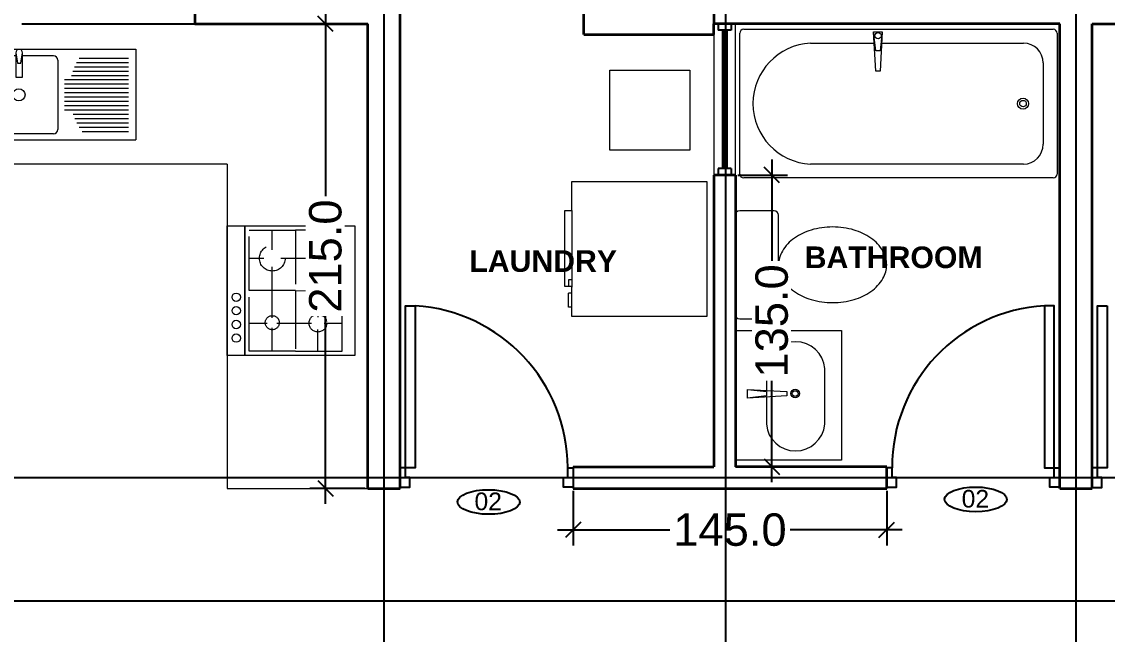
# Model space of a CAD drawing. Header units: millimetres. Extents: x -2099 to 4200, y -1874 to 1925.
# Drawn here: x -344 to 158, y 23 to 306 of the extents above; entities that cross this region are included whole.
import ezdxf

# ---------------------------------------------------------------- set-up
doc = ezdxf.new("R2010")
doc.units = ezdxf.units.MM
doc.linetypes.add('HIDDEN', pattern=[0.375, 0.25, -0.125])
for name, color, linetype, lineweight in [('A-DOOR-FULL', 4, 'Continuous', 25), ('A-FURN', 8, 'Continuous', 18), ('A-GLAZ-FULL', 4, 'Continuous', 25), ('A-WALL-FULL', 7, 'Continuous', 35), ('A-WALL-FULL-EXTR', 7, 'Continuous', 35), ('A-WALL-FULL-INTR', 7, 'Continuous', 35)]:
    doc.layers.add(name, color=color, linetype=linetype, lineweight=lineweight)
for name, color, linetype in [("costruzione sez cc'", 161, 'Continuous'), ('QUOTE', 3, 'Continuous'), ('STAMPA', 2, 'Continuous'), ('TEXT', 3, 'Continuous')]:
    doc.layers.add(name, color=color, linetype=linetype)
doc.styles.add('ARIAL', font='arial.ttf')
doc.styles.add('ARIAL-BOLD', font='')
doc.styles.get('ARIAL-BOLD').set_extended_font_data('Arial', bold=True)
doc.dimstyles.new('quote aad', dxfattribs={"dimtxt": 15, "dimasz": 7.2, "dimexe": 7.2, "dimexo": 1.2, "dimgap": 1.8, "dimtad": 0, "dimdec": 1, "dimzin": 0, "dimdsep": 46, "dimtxsty": 'ARIAL', "dimblk": 'OBLIQUE', "dimcen": 1.8, "dimdle": 7.2, "dimclrd": 256, "dimclre": 6, "dimclrt": 256, "dimadec": 0, "dimazin": 0, "dimtfac": 1, "dimtdec": 1, "dimtmove": 1, "dimatfit": 3, "dimldrblk": 'OPEN90', "dimfxl": 1, "dimtfill": 1, "dimtolj": 1, "dimtzin": 0, "dimarcsym": 0})

# ---------------------------------------------------------------- blocks, each defined once
blk = doc.blocks.new('Lavabo')
at = {"layer": 'A-FURN'}
for p, q in [((1.9635, 15.0117), (1.9635, 14.5917)), ((1.9635, 15.0117), (2.7135, 15.0117)), ((2.7135, 15.0117), (2.7135, 14.5917)), ((1.9925, 14.9603), (1.9925, 14.6403)), ((2.1586, 14.9803), (2.0125, 14.9803)), ((2.1588, 14.9954), (2.1666, 14.9475)), ((2.182, 14.9475), (2.1897, 14.9954)), ((2.3325, 14.9803), (2.1895, 14.9803)), ((2.3525, 14.9603), (2.3525, 14.6403)), ((2.6795, 14.969), (2.4507, 14.969)), ((2.1666, 14.9475), (2.182, 14.9475)), ((2.6795, 14.929), (2.4303, 14.929)), ((2.6795, 14.949), (2.4395, 14.949)), ((2.6795, 14.869), (2.3838, 14.869)), ((2.6795, 14.889), (2.4166, 14.889)), ((2.6795, 14.909), (2.4227, 14.909)), ((2.6795, 14.849), (2.3838, 14.849)), ((2.6795, 14.829), (2.3838, 14.829)), ((2.6795, 14.809), (2.3838, 14.809)), ((2.6795, 14.789), (2.3838, 14.789)), ((2.6795, 14.769), (2.3838, 14.769)), ((2.6795, 14.749), (2.3838, 14.749)), ((2.6795, 14.729), (2.3838, 14.729)), ((2.6795, 14.709), (2.4234, 14.709)), ((2.6795, 14.689), (2.4312, 14.689)), ((2.6795, 14.669), (2.4407, 14.669)), ((2.3325, 14.6203), (2.0125, 14.6203)), ((2.6795, 14.649), (2.452, 14.649)), ((2.6795, 14.629), (2.4655, 14.629)), ((1.9635, 14.5917), (2.7135, 14.5917))]:
    blk.add_line(p, q, dxfattribs=at)
blk.add_lwpolyline([(2.1897, 14.8824), (2.1897, 14.9954, 1), (2.1588, 14.9954), (2.1588, 14.8824)], format="xyb", close=True, dxfattribs=at)
blk.add_circle((2.1725, 14.8003), 0.0284, dxfattribs=at)
for centre, start, end in [((2.0125, 14.9603), 90, 180), ((2.3325, 14.9603), 0, 90), ((2.0125, 14.6403), 180, 270), ((2.3325, 14.6403), 270, 0)]:
    blk.add_arc(centre, 0.02, start, end, dxfattribs=at)
blk = doc.blocks.new('Fornello')
at = {"layer": 'A-FURN', "linetype": 'HIDDEN'}
for p, q in [((3.3443, 14.0835), (3.3443, 14.1741)), ((3.5559, 14.0704), (3.5559, 14.1736)), ((3.2368, 14.0441), (3.3049, 14.0441)), ((3.3836, 14.0441), (3.4518, 14.0441)), ((3.4518, 13.8941), (3.2368, 13.8941)), ((3.2368, 13.7441), (3.3203, 13.7441)), ((3.3443, 13.6141), (3.3443, 13.7217)), ((3.3659, 13.7441), (3.4518, 13.7441)), ((3.5554, 13.6136), (3.5554, 13.7139))]:
    blk.add_line(p, q, dxfattribs=at)
at = {"layer": 'A-FURN'}
for p, q in [((3.4516, 14.0441), (3.4518, 14.0441)), ((3.4518, 14.0441), (3.5287, 14.0441)), ((3.5558, 13.7716), (3.5558, 14.0194)), ((3.5824, 14.0441), (3.6666, 14.0441)), ((3.4518, 13.8941), (3.6666, 13.8937)), ((3.4518, 13.7441), (3.5252, 13.7441)), ((3.5838, 13.7441), (3.6666, 13.7441))]:
    blk.add_line(p, q, dxfattribs=at)
blk.add_lwpolyline([(3.2168, 14.1941), (3.2168, 13.5942), (3.1357, 13.5942), (3.1357, 14.1941)], close=True, dxfattribs=at)
blk.add_lwpolyline([(3.2168, 13.5941), (3.2168, 14.1941), (3.7268, 14.1941), (3.7268, 13.5942), (3.2168, 13.5942)], dxfattribs=at)
at = {"layer": 'A-FURN', "linetype": 'HIDDEN'}
blk.add_lwpolyline([(3.4518, 13.8941), (3.4518, 13.6141), (3.2368, 13.6141), (3.2368, 13.8941), (3.2368, 14.1741), (3.4518, 14.1741)], close=True, dxfattribs=at)
for points in [[(3.4518, 13.8741), (3.4518, 13.6141), (3.6668, 13.6141), (3.6668, 13.8941), (3.6668, 14.1741), (3.4518, 14.1741), (3.4518, 13.8706)], [(3.3443, 13.768), (3.3443, 13.8941), (3.3443, 14.0047)]]:
    blk.add_lwpolyline(points, dxfattribs=at)
for centre, radius in [((3.3443, 14.0441), 0.0594), ((3.556, 14.0443), 0.0394), ((3.3443, 13.7457), 0.0325), ((3.5551, 13.7435), 0.041)]:
    blk.add_circle(centre, radius, dxfattribs=at)
at = {"layer": 'A-FURN'}
for centre in [(3.1777, 13.8635), (3.1777, 13.8013), (3.1777, 13.7373), (3.1777, 13.6745)]:
    blk.add_circle(centre, 0.0194, dxfattribs=at)
blk = doc.blocks.new('Lavatrice')
at = {"layer": 'A-FURN'}
for p, q in [((4.729, 14.2643), (4.729, 14.3997)), ((4.729, 14.3997), (5.3537, 14.3997)), ((5.3537, 14.3997), (5.3537, 13.775)), ((4.6978, 13.9135), (4.6978, 14.2643)), ((4.6978, 14.2643), (4.729, 14.2643)), ((4.729, 14.2643), (4.729, 13.9103)), ((4.729, 13.9135), (4.6978, 13.9135)), ((4.7134, 13.9448), (4.7134, 13.9135)), ((4.729, 13.9448), (4.7134, 13.9448)), ((4.729, 13.775), (4.729, 13.9103)), ((4.7134, 13.8183), (4.7134, 13.8831)), ((4.729, 13.8831), (4.7134, 13.8831)), ((4.729, 13.8183), (4.7134, 13.8183)), ((5.3537, 13.775), (4.729, 13.775))]:
    blk.add_line(p, q, dxfattribs=at)
blk = doc.blocks.new('Mobile lavanderia')
at = {"layer": 'A-FURN'}
blk.add_lwpolyline([(4.9461, 13.5792), (5.3161, 13.5792), (5.3161, 13.2092), (4.9461, 13.2092), (4.9461, 13.5792)], dxfattribs=at)
blk = doc.blocks.new('Lavandino')
at = {"layer": 'A-FURN'}
for points in [[(5.4864, 13.1091), (5.4864, 13.7091), (5.9764, 13.7091), (5.9764, 13.1091), (5.4864, 13.1091)], [(5.5424, 13.437), (5.6301, 13.427), (5.6301, 13.407), (5.5424, 13.397), (5.5424, 13.437)]]:
    blk.add_lwpolyline(points, dxfattribs=at)
blk.add_lwpolyline([(5.629, 13.4018), (5.629, 13.2758, 0.916705), (5.899, 13.2758), (5.8998, 13.5336, 0.911638), (5.629, 13.5343), (5.629, 13.4323)], format="xyb", dxfattribs=at)
blk.add_lwpolyline([(5.7242, 13.427), (5.7242, 13.407), (5.5424, 13.397), (5.5424, 13.437)], close=True, dxfattribs=at)
for radius in [0.0203, 0.0133]:
    blk.add_circle((5.7622, 13.4177), radius, dxfattribs=at)
blk = doc.blocks.new('INOD')
for p, q in [((0.23, 0), (-0.23, 0)), ((-0.25, -0.02), (-0.25, -0.18)), ((0.25, -0.18), (0.25, -0.02)), ((-0.23, -0.2), (0.23, -0.2))]:
    blk.add_line(p, q)
blk.add_lwpolyline([(-0.175, -0.45, 0.07067), (-0.1609, -0.5491, 0.082314), (-0.1237, -0.6268, 0.106842), (-0.0634, -0.6826, 0.13438), (0, -0.7, 0.13438), (0.0634, -0.6826, 0.106842), (0.1237, -0.6268, 0.082314), (0.1609, -0.5491, 0.07067), (0.175, -0.45, 0.07067), (0.1609, -0.3509, 0.082314), (0.1237, -0.2732, 0.106842), (0.0634, -0.2174, 0.13438), (0, -0.2, 0.13438), (-0.0634, -0.2174, 0.106842), (-0.1237, -0.2732, 0.082314), (-0.1609, -0.3509, 0.07067)], format="xyb", close=True)
for centre, start, end in [((-0.23, -0.02), 90, 180), ((0.23, -0.02), 0, 90), ((-0.23, -0.18), 180, 270), ((0.23, -0.18), 270, 0)]:
    blk.add_arc(centre, 0.02, start, end)
blk = doc.blocks.new('WC')
at = {"layer": 'A-FURN', "rotation": 90}
blk.add_blockref('INOD', (5.4857, 14.0137), dxfattribs=at)
blk = doc.blocks.new('Vasca da bagno')
at = {"layer": 'A-FURN'}
for p, q in [((5.5059, 14.4339), (5.5059, 15.0853)), ((5.5059, 14.4339), (5.5059, 15.0853)), ((5.5242, 15.1036), (5.5976, 15.1036)), ((5.5242, 15.1036), (5.5976, 15.1036)), ((5.5976, 15.1036), (6.9553, 15.1036)), ((5.5976, 15.1036), (6.9553, 15.1036)), ((6.9737, 15.0853), (6.9737, 14.4339)), ((6.9737, 15.0853), (6.9737, 14.4339)), ((5.8335, 15.0394), (6.1282, 15.0394)), ((6.1603, 15.0394), (6.8177, 15.0394)), ((6.9095, 14.9477), (6.9095, 14.5715)), ((6.8177, 14.4798), (5.8335, 14.4798)), ((5.5976, 14.4156), (5.5242, 14.4156)), ((5.5976, 14.4156), (5.5242, 14.4156)), ((6.9553, 14.4156), (5.5976, 14.4156)), ((6.9553, 14.4156), (5.5976, 14.4156))]:
    blk.add_line(p, q, dxfattribs=at)
blk.add_lwpolyline([(6.1553, 14.9096), (6.1353, 14.9096), (6.1253, 15.0914), (6.1653, 15.0914)], close=True, dxfattribs=at)
blk.add_lwpolyline([(6.1653, 15.0914), (6.1553, 15.0037), (6.1353, 15.0037), (6.1253, 15.0914), (6.1653, 15.0914)], dxfattribs=at)
for centre, radius in [((6.1458, 15.0745), 0.0146), ((6.816, 14.7596), 0.0259), ((6.816, 14.7596), 0.0152)]:
    blk.add_circle(centre, radius, dxfattribs=at)
for centre, radius, start, end in [((5.5242, 15.0853), 0.0183, 90, 180), ((5.5242, 15.0853), 0.0183, 90, 180), ((6.9553, 15.0853), 0.0183, 0, 90), ((6.9553, 15.0853), 0.0183, 0, 90), ((5.8474, 14.7596), 0.2801, 92.8564, 267.1436), ((6.8177, 14.9477), 0.0917, 0, 90), ((6.8177, 14.5715), 0.0917, 270, 0), ((5.5242, 14.4339), 0.0183, 180, 270), ((5.5242, 14.4339), 0.0183, 180, 270), ((6.9553, 14.4339), 0.0183, 270, 0), ((6.9553, 14.4339), 0.0183, 270, 0)]:
    blk.add_arc(centre, radius, start, end, dxfattribs=at)
blk = doc.blocks.new('Alessandro')
blk.add_line((7.1357, 12.9789), (7.1357, 13.0789))
at = {"layer": 'A-DOOR-FULL'}
blk.add_line((4.7357, 13.0789), (4.7357, 12.9789), dxfattribs=at)
for points in [[(4.0057, 13.8239), (4.0057, 13.0739), (3.9607, 13.0739), (3.9607, 13.8239), (4.0057, 13.8239)], [(6.9157, 13.8239), (6.9157, 13.0739), (6.9607, 13.0739), (6.9607, 13.8239), (6.9157, 13.8239)], [(7.2057, 13.8235), (7.2057, 13.0735), (7.1607, 13.0735), (7.1607, 13.8235), (7.2057, 13.8235)], [(3.9607, 13.0739), (3.9357, 13.0739), (3.9357, 12.9839), (3.9807, 12.9839), (3.9807, 13.0289), (3.9607, 13.0289), (3.9607, 13.0739)], [(4.7107, 13.0739), (4.7357, 13.0739), (4.7357, 12.9839), (4.6907, 12.9839), (4.6907, 13.0289), (4.7107, 13.0289), (4.7107, 13.0739)], [(6.2107, 13.0739), (6.1857, 13.0739), (6.1857, 12.9839), (6.2307, 12.9839), (6.2307, 13.0289), (6.2107, 13.0289), (6.2107, 13.0739)], [(6.9607, 13.0739), (6.9857, 13.0739), (6.9857, 12.9839), (6.9407, 12.9839), (6.9407, 13.0289), (6.9607, 13.0289), (6.9607, 13.0739)], [(7.1607, 13.0735), (7.1357, 13.0735), (7.1357, 12.9835), (7.1807, 12.9835), (7.1807, 13.0285), (7.1607, 13.0285), (7.1607, 13.0735)]]:
    blk.add_lwpolyline(points, dxfattribs=at)
for centre, radius, start, end in [((3.9582, 13.0729), 0.7525, 0.1972, 86.3819), ((6.958, 13.0777), 0.7474, 93.2225, 180.2924)]:
    blk.add_arc(centre, radius, start, end, dxfattribs=at)
at = {"layer": 'A-FURN'}
for p, q in [((2.9857, 15.1289), (2.1857, 15.1289)), ((5.4857, 14.4289), (5.4857, 15.1289)), ((5.3857, 15.0789), (5.3857, 14.4289)), ((3.1357, 14.4789), (0.8813, 14.4803)), ((3.1357, 14.4789), (3.1357, 12.9789)), ((3.1357, 12.9789), (3.7857, 12.9789))]:
    blk.add_line(p, q, dxfattribs=at)
at = {"layer": 'A-GLAZ-FULL'}
for p, q in [((5.4057, 15.1289), (5.4057, 15.0989)), ((5.4657, 15.1289), (5.4657, 15.0989)), ((5.4657, 15.0989), (5.4057, 15.0989)), ((5.4257, 15.0989), (5.4257, 14.4589)), ((5.4357, 15.0989), (5.4357, 14.4589)), ((5.4457, 15.0989), (5.4457, 14.4589)), ((5.4657, 14.4589), (5.4057, 14.4589)), ((5.4057, 14.4589), (5.4057, 14.4289)), ((5.4657, 14.4589), (5.4657, 14.4289))]:
    blk.add_line(p, q, dxfattribs=at)
at = {"layer": 'A-WALL-FULL'}
for p, q in [((2.9857, 15.1289), (3.7857, 15.1289)), ((3.7857, 12.9789), (3.7857, 15.1289)), ((6.9857, 12.9789), (7.1357, 12.9789))]:
    blk.add_line(p, q, dxfattribs=at)
at = {"layer": 'A-WALL-FULL-EXTR'}
for p, q in [((2.9857, 15.2789), (2.9857, 15.1289)), ((3.9357, 12.9789), (3.9357, 15.2789)), ((5.3857, 15.2789), (5.3857, 15.1289)), ((6.9857, 15.1289), (5.3857, 15.1289)), ((6.9857, 15.1289), (5.3857, 15.1289)), ((6.9857, 12.9789), (6.9857, 15.1289)), ((7.1357, 12.9789), (7.1357, 15.1289)), ((7.1357, 15.1289), (10.1857, 15.1289)), ((3.7857, 12.9789), (3.9357, 12.9789)), ((6.9857, 12.9789), (6.9857, 12.9789))]:
    blk.add_line(p, q, dxfattribs=at)
at = {"layer": 'A-WALL-FULL-INTR'}
for p, q in [((4.7857, 15.0789), (4.7857, 15.2789)), ((5.3857, 15.0789), (5.3857, 15.1289)), ((4.7857, 15.0789), (5.3857, 15.0789)), ((5.3857, 14.4289), (5.3857, 13.0789)), ((5.4857, 14.4289), (5.3857, 14.4289)), ((5.4857, 14.4289), (5.4857, 13.0789)), ((4.7357, 13.0789), (5.3857, 13.0789)), ((6.1857, 13.0789), (5.4857, 13.0789)), ((6.1857, 12.9789), (6.1857, 13.0789)), ((4.7357, 12.9789), (6.1857, 12.9789))]:
    blk.add_line(p, q, dxfattribs=at)
at = {"layer": "costruzione sez cc'"}
for name, p in [('Vasca da bagno', (0, 0)), ('Lavabo', (0, 0)), ('Mobile lavanderia', (-0.0411, 1.3352)), ('Lavatrice', (0, 0)), ('WC', (0, 0)), ('Fornello', (0, 0)), ('Lavandino', (0, 0))]:
    blk.add_blockref(name, p, dxfattribs=at)
at = {"layer": 'TEXT', "char_height": 0.1, "attachment_point": 1, "style": 'ARIAL-BOLD'}
for s, width, insert in [('LAUNDRY', 10.22492, (4.2556, 14.081)), ('BATHROOM', 10.763938, (5.8064, 14.0984))]:
    blk.add_mtext_dynamic_manual_height_columns(s, width=width, gutter_width=12.2158, heights=[0], dxfattribs=dict(at, insert=insert))
blk = doc.blocks.new('_Oblique')
at = {"color": 0, "linetype": 'ByBlock', "lineweight": -2}
blk.add_line((-0.5, -0.5), (0.5, 0.5), dxfattribs=at)
blk = doc.blocks.new('*D50')
at = {"layer": 'QUOTE', "color": 6, "linetype": 'Continuous', "lineweight": -2, "transparency": 16777216}
blk.add_line((-89.31, 89), (-89.31, 63.8), dxfattribs=at)
at = {"layer": 'QUOTE', "color": 6, "lineweight": -2, "transparency": 16777216}
blk.add_line((55.69, 89), (55.69, 63.8), dxfattribs=at)
at = {"layer": 'QUOTE', "linetype": 'Continuous', "lineweight": -2, "transparency": 16777216}
for p, q in [((-96.51, 71), (-43.19, 71)), ((62.89, 71), (9.56, 71))]:
    blk.add_line(p, q, dxfattribs=at)
at = {"layer": 'QUOTE', "lineweight": -2, "transparency": 16777216, "xscale": 7.2, "yscale": 7.2, "zscale": 7.2, "rotation": 180}
blk.add_blockref('_Oblique', (-89.31, 71), dxfattribs=at)
at = {"layer": 'QUOTE', "lineweight": -2, "transparency": 16777216, "xscale": 7.2, "yscale": 7.2, "zscale": 7.2}
blk.add_blockref('_Oblique', (55.69, 71), dxfattribs=at)
at = {"layer": 'QUOTE', "transparency": 16777216, "insert": (-16.81, 71), "char_height": 15, "attachment_point": 5, "style": 'ARIAL', "bg_fill": 3, "box_fill_scale": 1.1, "bg_fill_color": 256, "bg_fill_true_color": 13158600, "bg_fill_transparency": 0}
blk.add_mtext('\\A1;145.0', dxfattribs=at)
blk = doc.blocks.new('_Open90')
at = {"color": 0, "linetype": 'ByBlock', "lineweight": -2}
for p, q in [((0, 0), (-1, 0)), ((-0.5, 0.5), (0, 0)), ((0, 0), (-0.5, -0.5))]:
    blk.add_line(p, q, dxfattribs=at)
blk = doc.blocks.new('*D53')
at = {"layer": 'QUOTE', "linetype": 'Continuous', "lineweight": -2, "transparency": 16777216}
for p, q in [((-203.85, 312.4), (-203.85, 224.91)), ((-203.85, 83), (-203.85, 170.49))]:
    blk.add_line(p, q, dxfattribs=at)
at = {"layer": 'QUOTE', "color": 6, "lineweight": -2, "transparency": 16777216}
blk.add_line((-185.51, 305.2), (-211.05, 305.2), dxfattribs=at)
at = {"layer": 'QUOTE', "color": 6, "linetype": 'Continuous', "lineweight": -2, "transparency": 16777216}
blk.add_line((-185.51, 90.2), (-211.05, 90.2), dxfattribs=at)
at = {"layer": 'QUOTE', "lineweight": -2, "transparency": 16777216, "xscale": 7.2, "yscale": 7.2, "zscale": 7.2}
for p, rotation in [((-203.85, 305.2), 90), ((-203.85, 90.2), 270)]:
    blk.add_blockref('_Oblique', p, dxfattribs=dict(at, rotation=rotation))
at = {"layer": 'QUOTE', "transparency": 16777216, "insert": (-203.85, 197.7), "char_height": 15, "attachment_point": 5, "rotation": 90, "style": 'ARIAL', "bg_fill": 3, "box_fill_scale": 1.1, "bg_fill_color": 256, "bg_fill_true_color": 13158600, "bg_fill_transparency": 0}
blk.add_mtext('\\A1;215.0', dxfattribs=at)
blk = doc.blocks.new('dvisioni')
at = {"layer": 'STAMPA', "linetype": 'Continuous'}
blk.add_line((0, 1019.72), (0, 24), dxfattribs=at)
blk = doc.blocks.new('DVISIONI 1')
at = {"layer": 'STAMPA', "linetype": 'Continuous'}
blk.add_line((-1382.7172, 0), (-12, 0), dxfattribs=at)

msp = doc.modelspace()

# ---------------------------------------------------------------- linework, layer by layer
at = {"linetype": 'Continuous'}
msp.add_line((-344.31, 305.2), (-264.31, 305.2), dxfattribs=at)
msp.add_line((150.69, 90.2), (150.69, 100.2))
at = {"color": 7}
for centre in [(96.87, 85.1), (-128.41, 83.89)]:
    msp.add_ellipse(centre, major_axis=(-14.41, 0.04), ratio=0.395468, dxfattribs=at)
at = {"layer": 'A-DOOR-FULL'}
msp.add_line((-89.31, 100.2), (-89.31, 90.2), dxfattribs=at)
for points in [[(-162.31, 174.7), (-162.31, 99.7), (-166.81, 99.7), (-166.81, 174.7), (-162.31, 174.7)], [(128.69, 174.7), (128.69, 99.7), (133.19, 99.7), (133.19, 174.7), (128.69, 174.7)], [(157.69, 174.66), (157.69, 99.66), (153.19, 99.66), (153.19, 174.66), (157.69, 174.66)], [(-166.81, 99.7), (-169.31, 99.7), (-169.31, 90.7), (-164.81, 90.7), (-164.81, 95.2), (-166.81, 95.2), (-166.81, 99.7)], [(-91.81, 99.7), (-89.31, 99.7), (-89.31, 90.7), (-93.81, 90.7), (-93.81, 95.2), (-91.81, 95.2), (-91.81, 99.7)], [(58.19, 99.7), (55.69, 99.7), (55.69, 90.7), (60.19, 90.7), (60.19, 95.2), (58.19, 95.2), (58.19, 99.7)], [(133.19, 99.7), (135.69, 99.7), (135.69, 90.7), (131.19, 90.7), (131.19, 95.2), (133.19, 95.2), (133.19, 99.7)], [(153.19, 99.66), (150.69, 99.66), (150.69, 90.66), (155.19, 90.66), (155.19, 95.16), (153.19, 95.16), (153.19, 99.66)]]:
    msp.add_lwpolyline(points, dxfattribs=at)
for centre, radius, start, end in [((-167.06, 99.6), 75.25, 0.1972, 86.3819), ((132.92, 100.08), 74.74, 93.2225, 180.2924)]:
    msp.add_arc(centre, radius, start, end, dxfattribs=at)
at = {"layer": 'A-FURN'}
for p, q in [((-264.31, 305.2), (-344.31, 305.2)), ((-14.31, 235.2), (-14.31, 305.2)), ((-24.31, 300.2), (-24.31, 235.2))]:
    msp.add_line(p, q, dxfattribs=at)
at = {"layer": 'A-GLAZ-FULL'}
for p, q in [((-22.31, 305.2), (-22.31, 302.2)), ((-16.31, 302.2), (-22.31, 302.2)), ((-20.31, 302.2), (-20.31, 238.2)), ((-19.31, 302.2), (-19.31, 238.2)), ((-18.31, 302.2), (-18.31, 238.2)), ((-16.31, 305.2), (-16.31, 302.2)), ((-16.31, 238.2), (-22.31, 238.2)), ((-22.31, 238.2), (-22.31, 235.2)), ((-16.31, 238.2), (-16.31, 235.2))]:
    msp.add_line(p, q, dxfattribs=at)
at = {"layer": 'A-WALL-FULL'}
msp.add_line((135.69, 90.2), (150.69, 90.2), dxfattribs=at)
at = {"layer": 'A-WALL-FULL-EXTR'}
for p, q in [((-264.31, 320.2), (-264.31, 305.2)), ((-169.31, 90.2), (-169.31, 320.2)), ((-24.31, 320.2), (-24.31, 305.2)), ((-264.31, 305.2), (-184.31, 305.2)), ((-184.31, 90.2), (-184.31, 305.2)), ((135.69, 305.2), (-24.31, 305.2)), ((135.69, 305.2), (-24.31, 305.2)), ((135.69, 90.2), (135.69, 305.2)), ((150.69, 90.2), (150.69, 305.2)), ((150.69, 305.2), (455.69, 305.2)), ((-184.31, 90.2), (-169.31, 90.2)), ((135.69, 90.2), (135.69, 90.2))]:
    msp.add_line(p, q, dxfattribs=at)
at = {"layer": 'A-WALL-FULL-INTR'}
for p, q in [((-84.31, 300.2), (-84.31, 320.2)), ((-24.31, 300.2), (-24.31, 305.2)), ((-84.31, 300.2), (-24.31, 300.2)), ((-24.31, 235.2), (-24.31, 100.2)), ((-14.31, 235.2), (-24.31, 235.2)), ((-14.31, 235.2), (-14.31, 100.2)), ((-89.31, 100.2), (-24.31, 100.2)), ((55.69, 100.2), (-14.31, 100.2)), ((55.69, 90.2), (55.69, 100.2)), ((-89.31, 90.2), (55.69, 90.2))]:
    msp.add_line(p, q, dxfattribs=at)
at = {"layer": 'QUOTE', "linetype": 'Continuous'}
for p, q in [((2.56, 242.4), (2.56, 194.08)), ((2.56, 93), (2.56, 141.32))]:
    msp.add_line(p, q, dxfattribs=at)
at = {"layer": 'QUOTE', "color": 6, "linetype": 'Continuous'}
msp.add_line((-13.11, 235.2), (9.76, 235.2), dxfattribs=at)

# ---------------------------------------------------------------- block references
at = {"xscale": 100, "yscale": 100, "zscale": 100}
msp.add_blockref('Alessandro', (-562.88, -1207.69), dxfattribs=at)
at = {"layer": 'QUOTE', "xscale": 7.2, "yscale": 7.2, "zscale": 7.2}
for p, rotation in [((2.56, 235.2), 90), ((2.56, 100.2), 270)]:
    msp.add_blockref('_Oblique', p, dxfattribs=dict(at, rotation=rotation))
at = {"layer": 'STAMPA', "linetype": 'Continuous'}
msp.add_blockref('dvisioni', (143.19, -501.66), dxfattribs=at)
at = {"layer": 'STAMPA', "linetype": 'HIDDEN'}
msp.add_blockref('DVISIONI 1', (680.54, 38.13), dxfattribs=at)

# ---------------------------------------------------------------- texts
at = {"color": 7, "style": 'ARIAL'}
for p in [(-134.93, 80.1), (90.35, 81.31)]:
    msp.add_text('02', height=8.16, dxfattribs=at).set_placement(p)

# ---------------------------------------------------------------- next in the draw order: texts
at = {"layer": 'QUOTE', "insert": (2.56, 167.7), "char_height": 15, "attachment_point": 5, "rotation": 90, "style": 'ARIAL', "bg_fill": 3, "box_fill_scale": 1.1, "bg_fill_color": 256, "bg_fill_true_color": 13158600, "bg_fill_transparency": 0}
msp.add_mtext('\\A1;135.0', dxfattribs=at)

# ---------------------------------------------------------------- next in the draw order: dimensions: what is measured, and where the dimension line sits
at = {"layer": 'QUOTE'}
dim = msp.add_linear_dim(base=(-203.85, 305.2), p1=(-184.31, 90.2), p2=(-184.31, 305.2), angle=90, dimstyle='quote aad', dxfattribs=at)
dim.commit()
dim.dimension.update_dxf_attribs({"geometry": '*D53', "text_midpoint": (-203.85, 197.7)})
dim = msp.add_linear_dim(base=(55.69, 71), p1=(-89.31, 90.2), p2=(55.69, 90.2), dimstyle='quote aad', dxfattribs=at)
dim.commit()
dim.dimension.update_dxf_attribs({"geometry": '*D50', "text_midpoint": (-16.81, 71)})

# ---------------------------------------------------------------- next in the draw order: block references
at = {"layer": 'STAMPA', "linetype": 'Continuous'}
for p in [(-176.91, -502.23), (-18.81, -501.66)]:
    msp.add_blockref('dvisioni', p, dxfattribs=at)
at = {"layer": 'STAMPA', "linetype": 'HIDDEN'}
msp.add_blockref('DVISIONI 1', (680.54, 95.2), dxfattribs=at)

doc.saveas('drawing.dxf')
